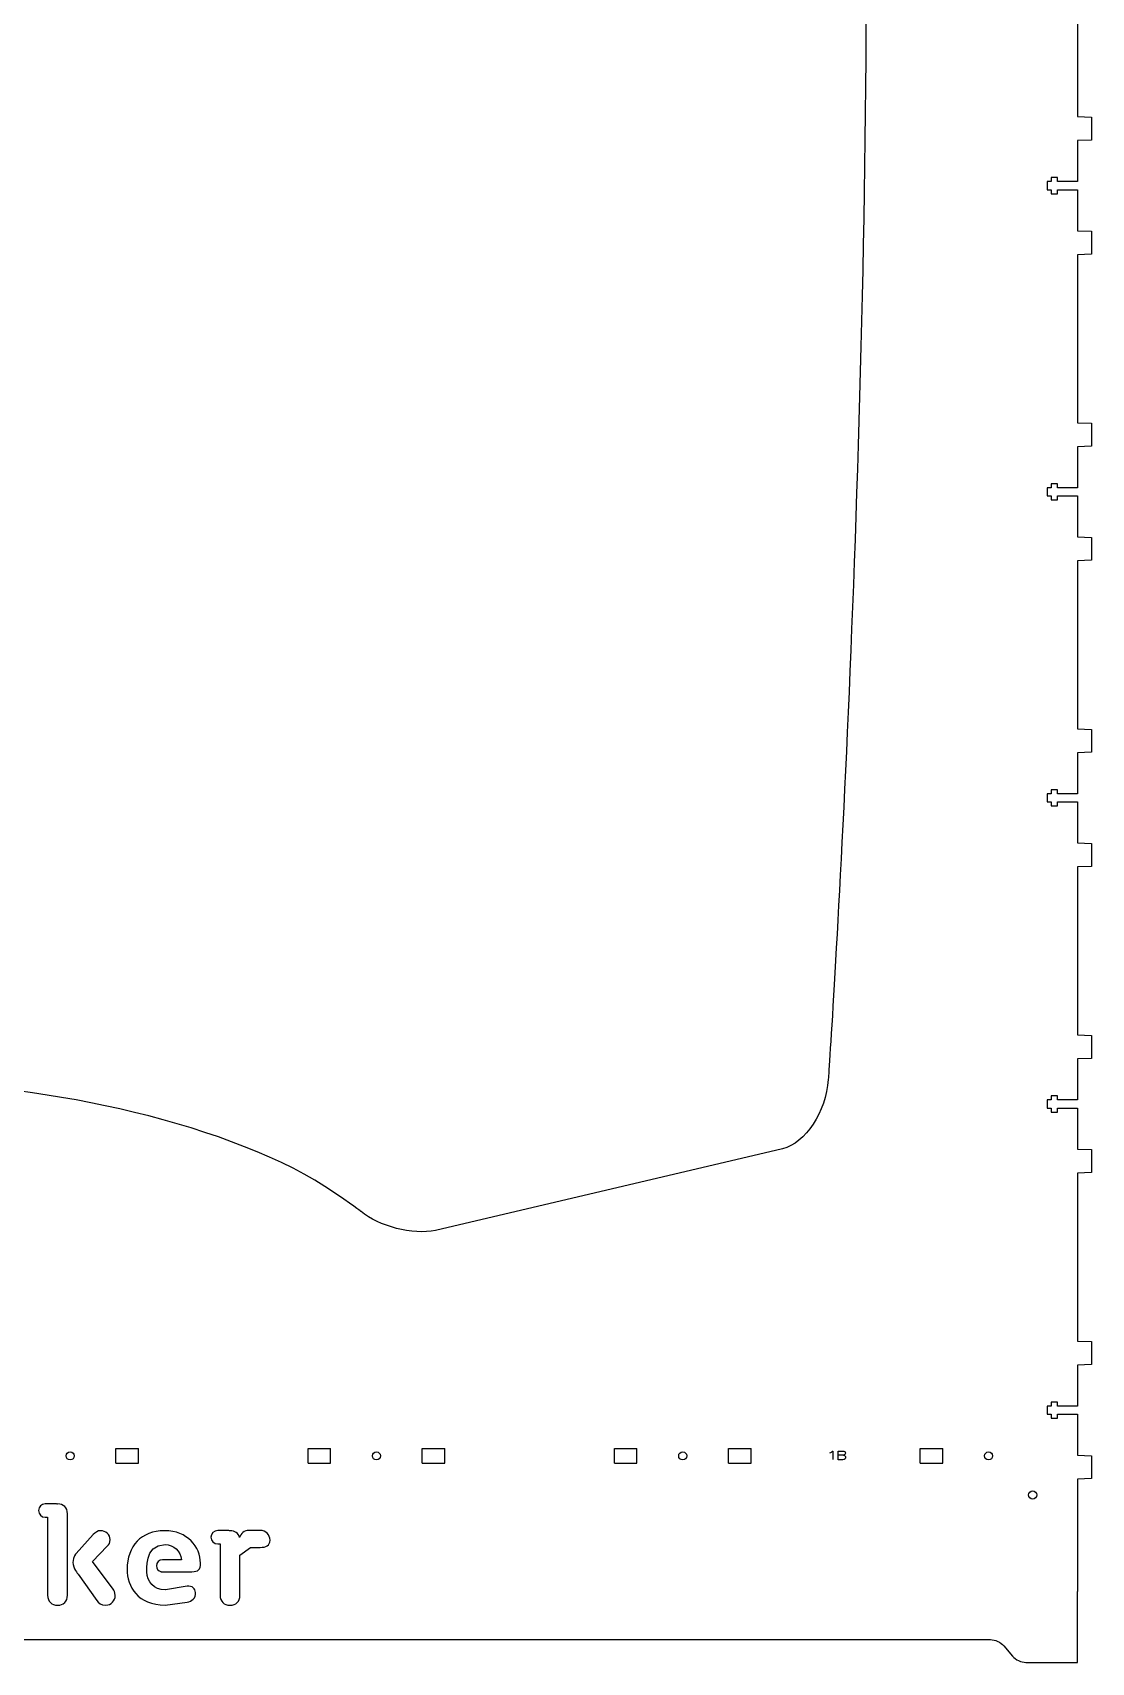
# Model space of a CAD drawing. Header units: millimetres. Extents: x 62 to 3900, y -2118 to 0.
# Drawn here: x 1517 to 1888, y -1143 to -572 of the extents above; entities that cross this region are included whole.
import ezdxf

# ---------------------------------------------------------------- set-up
doc = ezdxf.new("R2010")
doc.units = ezdxf.units.MM
doc.layers.add('CUTS', color=1, linetype='Continuous', lineweight=25, true_color=0xff0000)
doc.layers.add('TEXT', color=5, linetype='Continuous', true_color=0x0000ff)

msp = doc.modelspace()

# ---------------------------------------------------------------- linework, layer by layer
at = {"layer": 'CUTS', "color": 1, "lineweight": 25, "true_color": 0xff0000}
for p, q in [((1882.81, -542.06), (1882.81, -600.96)), ((1882.81, -600.96), (1887.68, -601.16)), ((1887.68, -601.16), (1887.68, -609.19)), ((1887.68, -609.19), (1882.81, -609.39)), ((1882.81, -609.39), (1882.81, -623.74)), ((1875.79, -622.34), (1873.59, -622.34)), ((1873.59, -622.34), (1873.59, -623.74)), ((1875.79, -623.74), (1875.79, -622.34)), ((1873.59, -623.74), (1872.15, -623.74)), ((1872.15, -623.74), (1872.15, -626.6)), ((1872.15, -626.6), (1873.59, -626.6)), ((1873.59, -626.6), (1873.59, -628)), ((1873.59, -628), (1875.79, -628)), ((1882.81, -623.74), (1875.79, -623.74)), ((1875.79, -628), (1875.79, -626.6)), ((1875.79, -626.6), (1882.81, -626.6)), ((1882.81, -626.6), (1882.81, -640.97)), ((1882.81, -640.97), (1887.68, -641.17)), ((1887.68, -641.17), (1887.68, -649.2)), ((1887.68, -649.2), (1882.81, -649.4)), ((1882.81, -649.4), (1882.81, -708.29)), ((1882.81, -708.29), (1887.68, -708.49)), ((1887.68, -708.49), (1887.68, -716.53)), ((1887.68, -716.53), (1882.81, -716.73)), ((1882.81, -716.73), (1882.81, -731.08)), ((1873.59, -731.08), (1872.15, -731.08)), ((1872.15, -731.08), (1872.15, -733.94)), ((1875.79, -729.68), (1873.59, -729.68)), ((1873.59, -729.68), (1873.59, -731.08)), ((1875.79, -731.08), (1875.79, -729.68)), ((1882.81, -731.08), (1875.79, -731.08)), ((1872.15, -733.94), (1873.59, -733.94)), ((1873.59, -733.94), (1873.59, -735.34)), ((1873.59, -735.34), (1875.79, -735.34)), ((1875.79, -735.34), (1875.79, -733.94)), ((1875.79, -733.94), (1882.81, -733.94)), ((1882.81, -733.94), (1882.81, -748.31)), ((1882.81, -748.31), (1887.68, -748.51)), ((1887.68, -748.51), (1887.68, -756.54)), ((1887.68, -756.54), (1882.81, -756.74)), ((1882.81, -756.74), (1882.81, -815.63)), ((1882.81, -815.63), (1887.68, -815.83)), ((1887.68, -815.83), (1887.68, -823.87)), ((1887.68, -823.87), (1882.81, -824.07)), ((1882.81, -824.07), (1882.81, -838.42)), ((1873.59, -838.42), (1872.15, -838.42)), ((1872.15, -838.42), (1872.15, -841.28)), ((1875.79, -837.02), (1873.59, -837.02)), ((1873.59, -837.02), (1873.59, -838.42)), ((1875.79, -838.42), (1875.79, -837.02)), ((1882.81, -838.42), (1875.79, -838.42)), ((1872.15, -841.28), (1873.59, -841.28)), ((1873.59, -841.28), (1873.59, -842.68)), ((1873.59, -842.68), (1875.79, -842.68)), ((1875.79, -842.68), (1875.79, -841.28)), ((1875.79, -841.28), (1882.81, -841.28)), ((1882.81, -841.28), (1882.81, -855.65)), ((1882.81, -855.65), (1887.68, -855.85)), ((1887.68, -855.85), (1887.68, -863.88)), ((1887.68, -863.88), (1882.81, -864.08)), ((1882.81, -864.08), (1882.81, -922.97)), ((1882.81, -922.97), (1887.68, -923.17)), ((1887.68, -923.17), (1887.68, -931.21)), ((1887.68, -931.21), (1882.81, -931.41)), ((1882.81, -931.41), (1882.81, -945.76)), ((1873.59, -945.76), (1872.15, -945.76)), ((1872.15, -945.76), (1872.15, -948.62)), ((1872.15, -948.62), (1873.59, -948.62)), ((1875.79, -944.36), (1873.59, -944.36)), ((1873.59, -944.36), (1873.59, -945.76)), ((1873.59, -948.62), (1873.59, -950.02)), ((1875.79, -945.76), (1875.79, -944.36)), ((1882.81, -945.76), (1875.79, -945.76)), ((1875.79, -948.62), (1882.81, -948.62)), ((1875.79, -950.02), (1875.79, -948.62)), ((1882.81, -948.62), (1882.81, -962.99)), ((1873.59, -950.02), (1875.79, -950.02)), ((1882.81, -962.99), (1887.68, -963.19)), ((1887.68, -963.19), (1887.68, -971.22)), ((1887.68, -971.22), (1882.81, -971.42)), ((1882.81, -971.42), (1882.81, -1030.31)), ((1882.81, -1030.31), (1887.68, -1030.51)), ((1887.68, -1030.51), (1887.68, -1038.55)), ((1887.68, -1038.55), (1882.81, -1038.75)), ((1882.81, -1038.75), (1882.81, -1053.1)), ((1873.59, -1053.1), (1872.15, -1053.1)), ((1872.15, -1053.1), (1872.15, -1055.96)), ((1872.15, -1055.96), (1873.59, -1055.96)), ((1875.79, -1051.7), (1873.59, -1051.7)), ((1873.59, -1051.7), (1873.59, -1053.1)), ((1873.59, -1055.96), (1873.59, -1057.36)), ((1875.79, -1053.1), (1875.79, -1051.7)), ((1882.81, -1053.1), (1875.79, -1053.1)), ((1875.79, -1057.36), (1875.79, -1055.96)), ((1875.79, -1055.96), (1882.81, -1055.96)), ((1882.81, -1055.96), (1882.81, -1070.33)), ((1873.59, -1057.36), (1875.79, -1057.36)), ((1545.86, -1073.19), (1545.86, -1067.99)), ((1545.86, -1067.99), (1553.74, -1067.99)), ((1553.74, -1073.19), (1553.74, -1067.99)), ((1613.2, -1073.19), (1613.2, -1067.99)), ((1613.2, -1067.99), (1621.08, -1067.99)), ((1621.08, -1073.19), (1621.08, -1067.99)), ((1653.2, -1073.19), (1653.2, -1067.99)), ((1653.2, -1067.99), (1661.08, -1067.99)), ((1661.08, -1073.19), (1661.08, -1067.99)), ((1720.54, -1073.19), (1720.54, -1067.99)), ((1720.54, -1067.99), (1728.42, -1067.99)), ((1728.42, -1073.19), (1728.42, -1067.99)), ((1760.54, -1073.19), (1760.54, -1067.99)), ((1760.54, -1067.99), (1768.42, -1067.99)), ((1768.42, -1073.19), (1768.42, -1067.99)), ((1827.71, -1073.19), (1827.71, -1067.99)), ((1827.71, -1067.99), (1835.59, -1067.99)), ((1835.59, -1073.19), (1835.59, -1067.99)), ((1545.86, -1073.19), (1553.74, -1073.19)), ((1613.2, -1073.19), (1621.08, -1073.19)), ((1653.2, -1073.19), (1661.08, -1073.19)), ((1720.54, -1073.19), (1728.42, -1073.19)), ((1760.54, -1073.19), (1768.42, -1073.19)), ((1827.71, -1073.19), (1835.59, -1073.19)), ((1882.81, -1070.33), (1887.68, -1070.53)), ((1887.68, -1070.53), (1887.68, -1078.56)), ((1887.68, -1078.56), (1882.81, -1078.76)), ((1882.81, -1078.76), (1882.81, -1118.09)), ((1882.81, -1143), (1882.81, -1118.09)), ((1099.97, -1135), (1852.32, -1135))]:
    msp.add_line(p, q, dxfattribs=at)
for points in [[(1779.41, -962.94), (1657.89, -991.52)], [(1625.67, -980.56), (1622.48, -978.32)], [(1524.77, -1087.42), (1521.05, -1087.42)], [(1528.86, -1119.46), (1528.86, -1090.93)], [(1521.05, -1092.1), (1521.92, -1092.1), (1521.92, -1119.46)], [(1585.21, -1096.78), (1581.5, -1096.78)], [(1596.41, -1096.72), (1592.45, -1096.72)], [(1537.89, -1098.16), (1531.86, -1104.86)], [(1544.88, -1117.32), (1537.65, -1107.62), (1542.79, -1102.25)], [(1581.5, -1101.46), (1582.36, -1101.46), (1582.36, -1119.46)], [(1589.31, -1119.46), (1589.31, -1105.45), (1592.99, -1102.67), (1596.41, -1102.67)], [(1568.88, -1107.03), (1562.12, -1107.03)], [(1532.61, -1112.04), (1539.18, -1121.32)], [(1561.6, -1111.17), (1561.6, -1111.19), (1561.64, -1111.19), (1561.64, -1111.19)], [(1562.12, -1111.25), (1571.45, -1111.25)], [(1571.94, -1111.19), (1572.42, -1111.19)], [(1570.79, -1116.32), (1563.16, -1117.5), (1563.15, -1117.51)], [(1563.15, -1122.93), (1570.79, -1121.88)], [(1856.98, -1137.16), (1860.07, -1140.84)], [(1864.72, -1143), (1882.81, -1143), (1882.81, -1143)]]:
    msp.add_lwpolyline(points, dxfattribs=at)
for points in [[(1808.76, -543.18), (1808.76, -745.59), (1795.48, -938.61), (1795.48, -938.61)], [(1622.48, -978.32), (1587.4, -954.19), (1519.94, -940.03), (1473.94, -940.03)], [(1795.48, -938.61), (1794.7, -949.96), (1787.47, -960.91), (1779.41, -962.94)], [(1631.74, -984.9), (1631.74, -984.9), (1631.74, -984.9), (1625.67, -980.56)], [(1657.89, -991.52), (1649.78, -993.14), (1638.02, -990.17), (1631.74, -984.9)], [(1528.37, -1070.59), (1528.37, -1069.8), (1529.01, -1069.16), (1529.8, -1069.16)], [(1529.8, -1072.01), (1529.01, -1072.01), (1528.37, -1071.37), (1528.37, -1070.59)], [(1529.8, -1069.16), (1530.59, -1069.16), (1531.22, -1069.8), (1531.22, -1070.59)], [(1531.22, -1070.59), (1531.22, -1071.37), (1530.59, -1072.01), (1529.8, -1072.01)], [(1635.71, -1070.59), (1635.71, -1069.8), (1636.35, -1069.16), (1637.14, -1069.16)], [(1637.14, -1072.01), (1636.35, -1072.01), (1635.71, -1071.37), (1635.71, -1070.59)], [(1637.14, -1069.16), (1637.93, -1069.16), (1638.56, -1069.8), (1638.56, -1070.59)], [(1638.56, -1070.59), (1638.56, -1071.37), (1637.93, -1072.01), (1637.14, -1072.01)], [(1743.05, -1070.59), (1743.05, -1069.8), (1743.69, -1069.16), (1744.48, -1069.16)], [(1744.48, -1072.01), (1743.69, -1072.01), (1743.05, -1071.37), (1743.05, -1070.59)], [(1744.48, -1069.16), (1745.27, -1069.16), (1745.9, -1069.8), (1745.9, -1070.59)], [(1745.9, -1070.59), (1745.9, -1071.37), (1745.27, -1072.01), (1744.48, -1072.01)], [(1850.23, -1070.59), (1850.23, -1069.8), (1850.87, -1069.16), (1851.65, -1069.16)], [(1851.65, -1072.01), (1850.87, -1072.01), (1850.23, -1071.37), (1850.23, -1070.59)], [(1851.65, -1069.16), (1852.44, -1069.16), (1853.08, -1069.8), (1853.08, -1070.59)], [(1853.08, -1070.59), (1853.08, -1071.37), (1852.44, -1072.01), (1851.65, -1072.01)], [(1865.68, -1084.29), (1865.68, -1083.5), (1866.32, -1082.86), (1867.11, -1082.86)], [(1867.11, -1085.71), (1866.32, -1085.71), (1865.68, -1085.08), (1865.68, -1084.29)], [(1867.11, -1082.86), (1867.9, -1082.86), (1868.53, -1083.5), (1868.53, -1084.29)], [(1868.53, -1084.29), (1868.53, -1085.08), (1867.9, -1085.71), (1867.11, -1085.71)], [(1521.05, -1087.42), (1519.76, -1087.42), (1518.71, -1088.46), (1518.71, -1089.75)], [(1518.71, -1089.75), (1518.71, -1091.05), (1519.76, -1092.1), (1521.05, -1092.1)], [(1525.25, -1087.46), (1525.09, -1087.43), (1524.93, -1087.42), (1524.77, -1087.42)], [(1525.39, -1087.45), (1525.34, -1087.45), (1525.3, -1087.46), (1525.25, -1087.46)], [(1528.86, -1090.93), (1528.86, -1088.64), (1527.48, -1087.45), (1525.39, -1087.45)], [(1540.55, -1096.82), (1539.51, -1096.82), (1538.6, -1097.4), (1537.89, -1098.16)], [(1543.83, -1099.96), (1543.83, -1098.2), (1542.12, -1096.82), (1540.55, -1096.82)], [(1562.91, -1096.82), (1554.68, -1096.82), (1549.78, -1102.25), (1549.78, -1110.33)], [(1575.46, -1108.19), (1575.46, -1102.48), (1570.9, -1096.82), (1562.91, -1096.82)], [(1581.5, -1096.78), (1580.2, -1096.78), (1579.16, -1097.83), (1579.16, -1099.12)], [(1585.69, -1096.83), (1585.54, -1096.8), (1585.38, -1096.78), (1585.21, -1096.78)], [(1585.83, -1096.82), (1585.78, -1096.82), (1585.74, -1096.83), (1585.69, -1096.83)], [(1589.17, -1099.2), (1588.78, -1097.64), (1587.56, -1096.82), (1585.83, -1096.82)], [(1592.45, -1096.72), (1590.88, -1096.72), (1589.58, -1097.77), (1589.17, -1099.2)], [(1599.84, -1100.15), (1599.84, -1098.25), (1598.31, -1096.72), (1596.41, -1096.72)], [(1542.79, -1102.25), (1543.41, -1101.58), (1543.83, -1101.2), (1543.83, -1099.96)], [(1556.73, -1111.19), (1556.73, -1111.19), (1555.6, -1101.68), (1563.05, -1101.68)], [(1563.05, -1101.68), (1566.09, -1101.68), (1568.44, -1103.93), (1568.88, -1107.03)], [(1579.16, -1099.12), (1579.16, -1100.42), (1580.2, -1101.46), (1581.5, -1101.46)], [(1596.41, -1102.67), (1598.31, -1102.67), (1599.84, -1102.04), (1599.84, -1100.15)], [(1531.86, -1104.86), (1531.86, -1104.86), (1530.75, -1105.88), (1530.75, -1107.91)], [(1530.75, -1107.91), (1530.75, -1110.01), (1532.61, -1112.04), (1532.61, -1112.04)], [(1562.12, -1107.03), (1560.96, -1107.03), (1560.02, -1107.98), (1560.02, -1109.14)], [(1572.42, -1111.19), (1574.75, -1111.19), (1575.46, -1110.57), (1575.46, -1108.19)], [(1549.78, -1110.33), (1549.78, -1116.37), (1553.44, -1122.93), (1563.15, -1122.93)], [(1563.15, -1117.51), (1559.1, -1117.51), (1556.73, -1114.85), (1556.73, -1111.19)], [(1560.02, -1109.14), (1560.02, -1110.12), (1560.69, -1110.94), (1561.6, -1111.17)], [(1561.64, -1111.19), (1561.79, -1111.22), (1561.96, -1111.25), (1562.12, -1111.25)], [(1571.45, -1111.25), (1571.62, -1111.25), (1571.78, -1111.22), (1571.94, -1111.19)], [(1521.92, -1119.46), (1521.92, -1121.74), (1523.29, -1122.93), (1525.39, -1122.93)], [(1525.39, -1122.93), (1527.48, -1122.93), (1528.86, -1121.74), (1528.86, -1119.46)], [(1542.31, -1122.93), (1544.17, -1122.93), (1545.59, -1121.32), (1545.59, -1119.56)], [(1545.59, -1119.56), (1545.59, -1118.41), (1545.12, -1117.65), (1544.88, -1117.32)], [(1573.76, -1118.5), (1573.63, -1117.21), (1572.64, -1116.05), (1570.79, -1116.32)], [(1570.79, -1121.88), (1572.42, -1121.58), (1573.96, -1120.38), (1573.76, -1118.5)], [(1582.36, -1119.46), (1582.36, -1121.74), (1583.74, -1122.93), (1585.83, -1122.93)], [(1585.83, -1122.93), (1587.93, -1122.93), (1589.31, -1121.74), (1589.31, -1119.46)], [(1539.18, -1121.32), (1539.7, -1122.08), (1540.6, -1122.93), (1542.31, -1122.93)], [(1852.32, -1135), (1853.88, -1135), (1855.97, -1135.97), (1856.98, -1137.16)], [(1860.07, -1140.84), (1861.07, -1142.03), (1863.16, -1143), (1864.72, -1143)]]:
    msp.add_open_spline(points, degree=3, dxfattribs=at)
at = {"layer": 'TEXT', "color": 5, "lineweight": 25, "true_color": 0x0000ff}
for points in [[(1797, -1068.91), (1797.11, -1068.91), (1797.11, -1071.89)], [(1800.53, -1071.91), (1799, -1071.91), (1799, -1068.89), (1799, -1068.89)], [(1799, -1068.89), (1800.64, -1068.89)], [(1800.79, -1070.33), (1799, -1070.32)], [(1800.79, -1070.32), (1800.79, -1070.33)]]:
    msp.add_lwpolyline(points, dxfattribs=at)
for points in [[(1796.06, -1069.47), (1796.52, -1069.36), (1796.82, -1069.11), (1797, -1068.91)], [(1801.55, -1071.09), (1801.55, -1071.44), (1801.33, -1071.91), (1800.53, -1071.91)], [(1800.64, -1068.89), (1801.12, -1068.89), (1801.46, -1069.14), (1801.46, -1069.64)], [(1801.46, -1069.64), (1801.46, -1069.99), (1801.14, -1070.33), (1800.79, -1070.32)], [(1800.79, -1070.33), (1801.18, -1070.35), (1801.55, -1070.56), (1801.55, -1071.09)]]:
    msp.add_open_spline(points, degree=3, dxfattribs=at)

doc.saveas('drawing.dxf')
